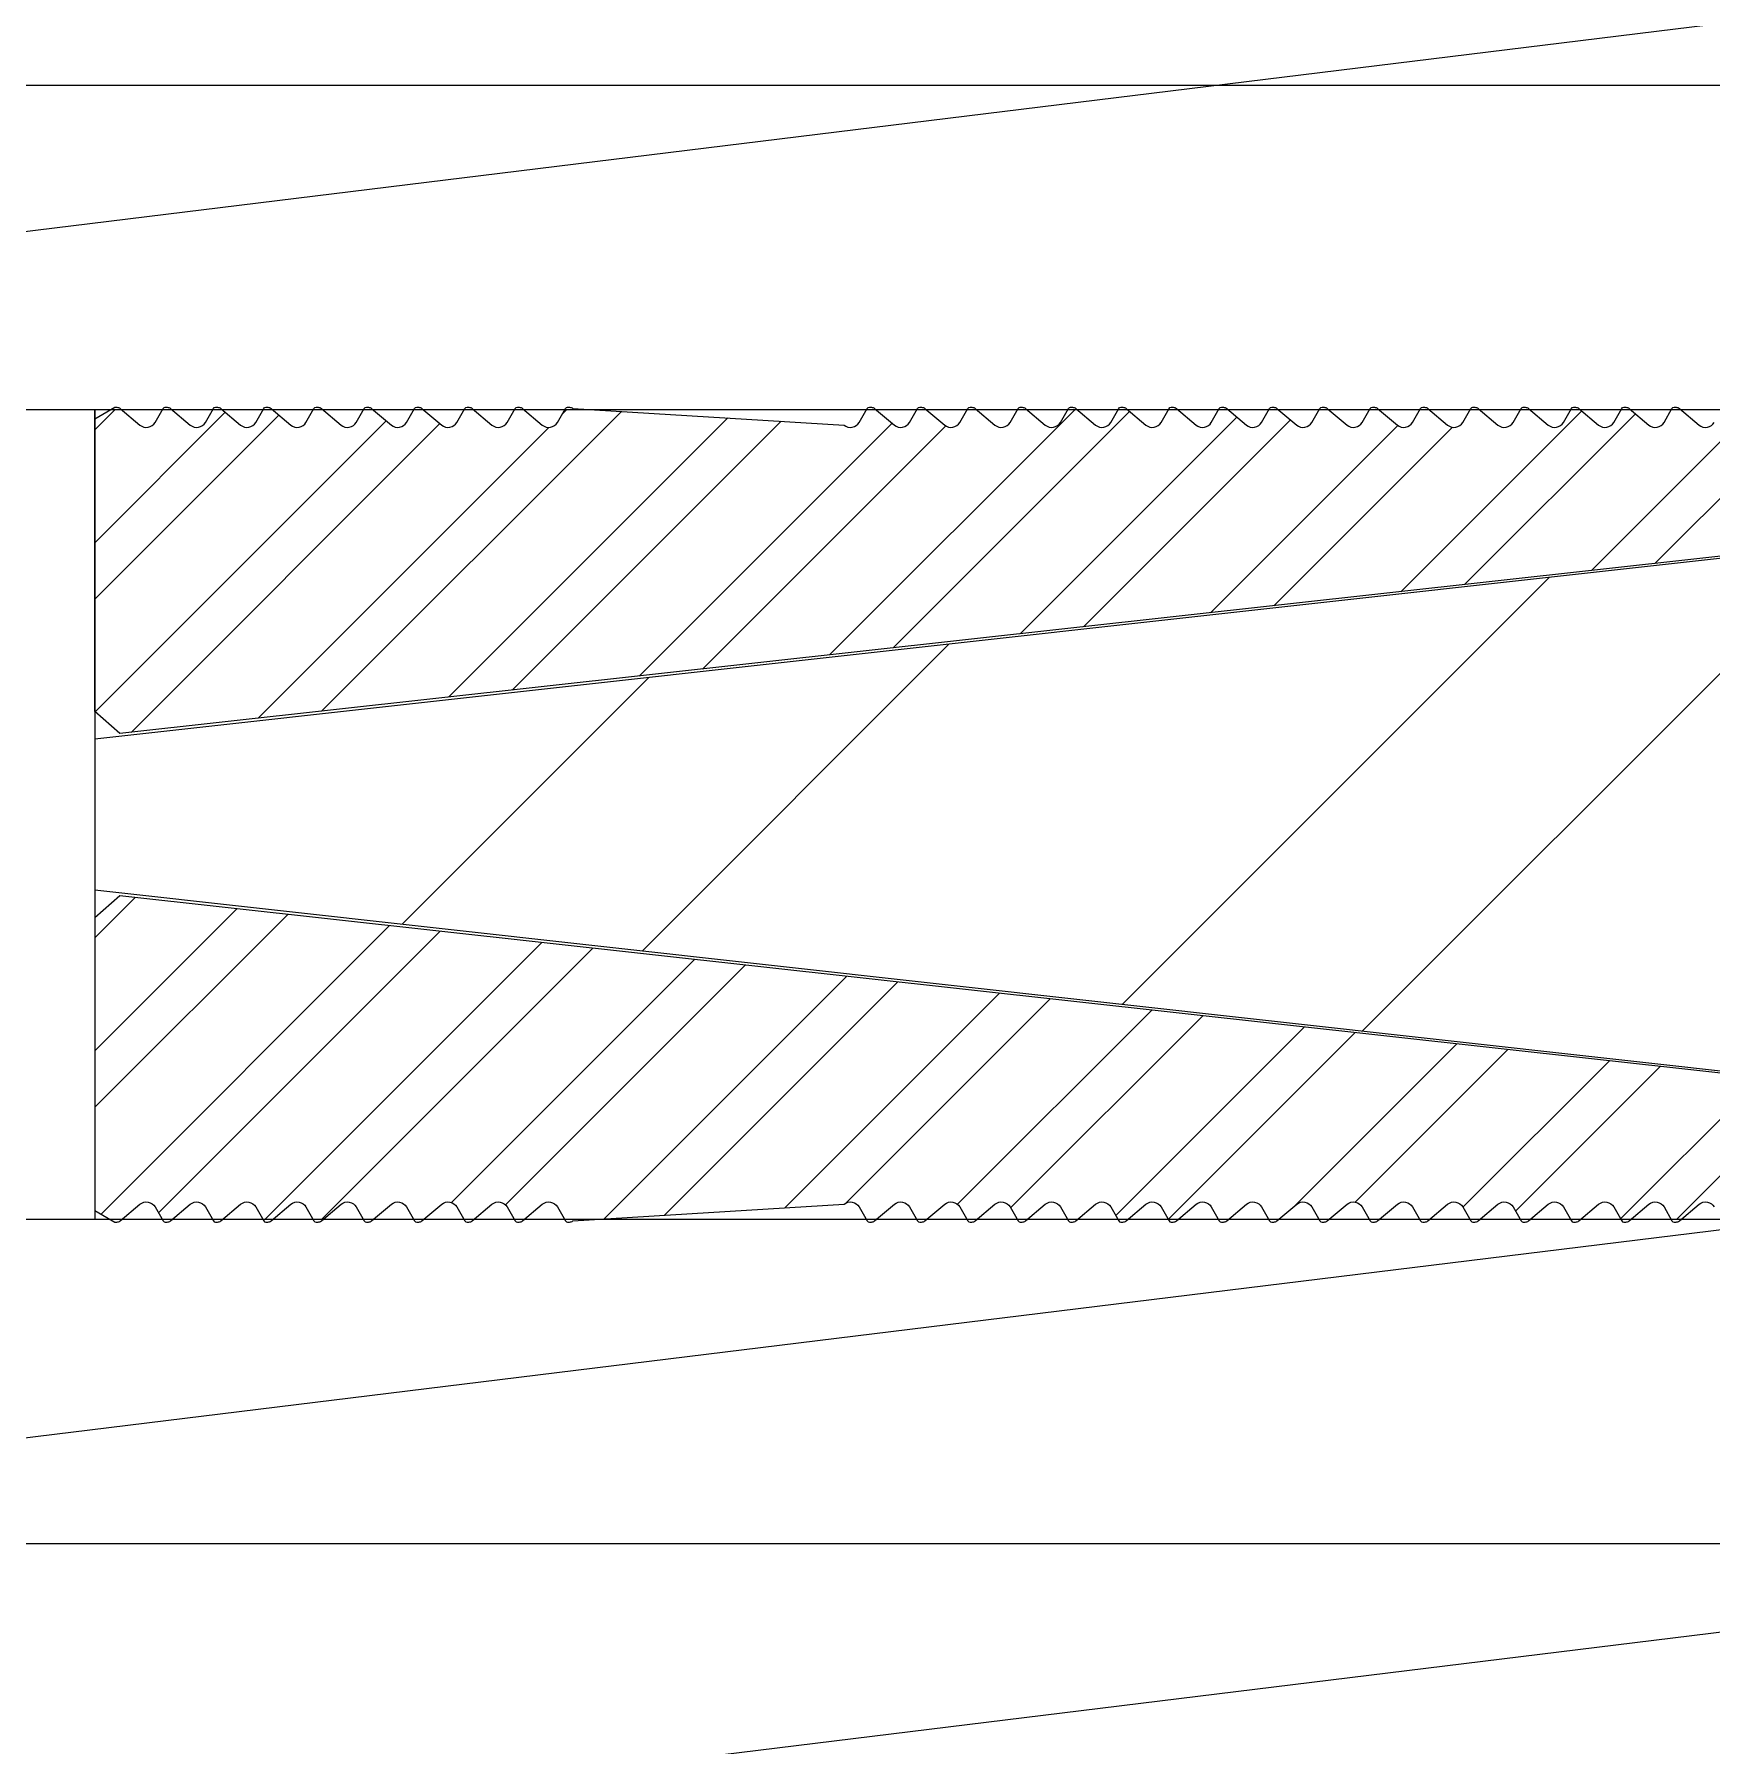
# Model space of a CAD drawing. Header units: millimetres. Extents: x 925681 to 1410834, y 71669 to 296428.
# Drawn here: x 1055210.82 to 1055244.18, y 291860.7 to 291894.73 of the extents above; entities that cross this region are included whole.
import ezdxf

# ---------------------------------------------------------------- set-up
doc = ezdxf.new("R2010")
doc.units = ezdxf.units.MM
doc.header["$LTSCALE"] = 100
doc.linetypes.add('CENTER', pattern=[2, 1.25, -0.25, 0.25, -0.25])
for name, color, linetype, lineweight in [('Ap0311_H', 8, 'Continuous', 15), ('Ap0605-StrandSection', 41, 'Continuous', 25), ('STELL', 7, 'Continuous', 18)]:
    doc.layers.add(name, color=color, linetype=linetype, lineweight=lineweight)
doc.layers.add('WEDGES', color=8, linetype='Continuous')
pattern_1 = [(45, (1435, 30590.500000111), (-1.683798022700467, 1.683798022700467), []), (45, (1436.122532499954, 30590.500000111), (-1.683798022700467, 1.683798022700467), [])]
pattern_2 = [(7.000000000000054, (1430, 30590.500000111), (-0.9673379132783588, 7.878335078652992), [])]

# ---------------------------------------------------------------- blocks, each defined once
blk = doc.blocks.new('*U389')
at = {"layer": 'Ap0311_H'}
h = blk.add_hatch(dxfattribs=at)
h.set_pattern_fill('ANSI32', color=256, scale=30, style=0)
h.set_pattern_definition([(45, (85, 626.0500000002503), (-7.954951288348659, 7.954951288348661), []), (45, (90.30330085, 626.0500000002503), (-7.954951288348659, 7.954951288348661), [])])
h.paths.add_polyline_path([(150, 640.3360771956795), (144.9999999999994, 640.9500000001573), (138.4588612462397, 640.9500000001572), (85, 635.0000000002037), (85, 632.0000000002037), (138.4588612462395, 626.0500000002503), (144.9999999999997, 626.0500000002503), (150, 626.6639228047279)])
at = {"layer": 'Ap0605-StrandSection'}
h = blk.add_hatch(dxfattribs=at)
h.set_pattern_fill('ANSI31', color=41, scale=2.5, angle=322.0000000000001, style=0)
h.set_pattern_definition(pattern_2)
edge = h.paths.add_edge_path()
edge.add_line((35, 654.4500000001572), (140.7750290832482, 654.4500000001572))
edge.add_arc((140.7591524955548, 564.3922097115634), 90.05779168806201, 77.66713516022492, 89.98989913637052, ccw=False)
edge.add_line((159.994666846469, 652.3717575132323), (316.8311182209291, 629.9483837897133))
edge.add_arc((344.2249709171404, 821.5500000003814), 193.5500000002115, 261.8633939060534, 265.7852424623682)
edge.add_line((330, 628.5234404224611), (330, 615.5906527921034))
edge.add_arc((344.2249709156525, 821.550000001557), 206.4500000011999, 261.8633939064892, 266.0490332579993, ccw=False)
edge.add_line((315.005333153531, 617.1782424871053), (158.1688817790709, 639.6016162107408))
edge.add_arc((140.7588084844965, 562.7907252469146), 78.75927642366484, 77.2290379103729, 89.9881998426291)
edge.add_line((140.7750290832482, 641.5500000002503), (35, 641.5500000002503))
edge.add_line((35, 641.5500000002503), (35, 654.4500000001572))
h = blk.add_hatch(dxfattribs=at)
h.set_pattern_fill('ANSI31', color=41, scale=2.5, angle=322.0000000000001, style=0)
h.set_pattern_definition(pattern_2)
edge = h.paths.add_edge_path()
edge.add_line((330, 611.1387523339072), (151.0134716080502, 625.1236443363305))
edge.add_arc((139.4097762668482, 419.0000000052066), 206.4499999949505, 86.77794468987273, 90.00000000005105)
edge.add_line((139.4097762666643, 625.4500000001572), (35, 625.4500000001572))
edge.add_line((35, 625.4500000001572), (35, 612.5500000002503))
edge.add_line((35, 612.5500000002503), (139.4097762666643, 612.5500000002503))
edge.add_arc((139.4097762664798, 419.0000000041043), 193.549999996146, 86.81878624320609, 89.99999999994537, ccw=False)
edge.add_line((150.1506654075347, 612.2517420375661), (329.7484020059928, 598.2190940344881))
edge.add_line((329.7484020059928, 598.2190940344881), (330, 598.2190940344881))
at = {"layer": 'WEDGES'}
h = blk.add_hatch(dxfattribs=at)
h.set_pattern_fill('ANSI32', color=8, scale=0.25, style=0)
h.set_pattern_definition(pattern_1)
h.paths.add_polyline_path([(94.93814030539943, 641.5500000002503), (94.34226497326745, 641.5500000002503), (94.19792740559205, 641.3000000002503, -0.4663076581538743), (93.89616480330005, 641.2467911116255), (93.53481452073902, 641.5500000002503), (93.34226497326745, 641.5500000002503), (93.19792740559205, 641.3000000002503, -0.4663076581538743), (92.89616480330005, 641.2467911116255), (92.53481452073902, 641.5500000002503), (92.34226497326745, 641.5500000002503), (92.19792740559205, 641.3000000002503, -0.4663076581538743), (91.89616480330005, 641.2467911116255), (91.53481452073902, 641.5500000002503), (91.34226497326745, 641.5500000002503), (91.19792740559205, 641.3000000002503, -0.4663076581538743), (90.89616480330005, 641.2467911116255), (90.53481452073902, 641.5500000002503), (90.34226497326745, 641.5500000002503), (90.19792740559205, 641.3000000002503, -0.4663076581538743), (89.89616480330005, 641.2467911116255), (89.53481452073902, 641.5500000002503), (89.34226497326745, 641.5500000002503), (89.19792740559205, 641.3000000002503, -0.4663076581538743), (88.89616480330005, 641.2467911116255), (88.53481452073902, 641.5500000002503), (88.34226497326745, 641.5500000002503), (88.19792740559205, 641.3000000002503, -0.4663076581538743), (87.89616480330005, 641.2467911116255), (87.53481452073902, 641.5500000002503), (87.34226497326745, 641.5500000002503), (87.19792740559205, 641.3000000002503, -0.4663076581538743), (86.89616480330005, 641.2467911116255), (86.53481452073902, 641.5500000002503), (86.34226497326745, 641.5500000002503), (86.19792740559205, 641.3000000002503, -0.4663076581538743), (85.89616480330005, 641.2467911116255), (85.53481452073902, 641.5500000002503), (85.31339745956939, 641.5500000002503), (85, 641.369059892575), (85, 635.5500000002503), (85.49609372485429, 635.1123780118942), (127.5, 639.7651885288942), (129.9258819045499, 640.4152016261069, 0.3394542588633942), (130, 640.5117942087527), (130, 640.7203806508041, 0.3788661086949006), (129.5609346716665, 641.2166537266166), (126.8460471386788, 641.5500000002503), (126.3422649732674, 641.5500000002503), (126.1979274055921, 641.3000000002503, -0.4663076581538743), (125.8961648033001, 641.2467911116255), (125.534814520739, 641.5500000002503), (125.3422649732674, 641.5500000002503), (125.1979274055921, 641.3000000002503, -0.4663076581538743), (124.8961648033001, 641.2467911116255), (124.534814520739, 641.5500000002503), (124.3422649732674, 641.5500000002503), (124.1979274055921, 641.3000000002503, -0.4663076581538743), (123.8961648033001, 641.2467911116255), (123.534814520739, 641.5500000002503), (123.3422649732674, 641.5500000002503), (123.1979274055921, 641.3000000002503, -0.4663076581538743), (122.8961648033001, 641.2467911116255), (122.534814520739, 641.5500000002503), (122.3422649732674, 641.5500000002503), (122.1979274055921, 641.3000000002503, -0.4663076581538743), (121.8961648033001, 641.2467911116255), (121.534814520739, 641.5500000002503), (121.3422649732674, 641.5500000002503), (121.1979274055921, 641.3000000002503, -0.4663076581538743), (120.8961648033001, 641.2467911116255), (120.534814520739, 641.5500000002503), (120.3422649732674, 641.5500000002503), (120.1979274055921, 641.3000000002503, -0.4663076581538743), (119.8961648033001, 641.2467911116255), (119.534814520739, 641.5500000002503), (119.3422649732674, 641.5500000002503), (119.1979274055921, 641.3000000002503, -0.4663076581538743), (118.8961648033001, 641.2467911116255), (118.534814520739, 641.5500000002503), (118.3422649732674, 641.5500000002503), (118.1979274055921, 641.3000000002503, -0.4663076581538743), (117.8961648033001, 641.2467911116255), (117.534814520739, 641.5500000002503), (117.3422649732674, 641.5500000002503), (117.1979274055921, 641.3000000002503, -0.4663076581538743), (116.8961648033001, 641.2467911116255), (116.534814520739, 641.5500000002503), (116.3422649732674, 641.5500000002503), (116.1979274055921, 641.3000000002503, -0.4663076581538743), (115.8961648033001, 641.2467911116255), (115.534814520739, 641.5500000002503), (115.3422649732674, 641.5500000002503), (115.1979274055921, 641.3000000002503, -0.4663076581538743), (114.8961648033001, 641.2467911116255), (114.534814520739, 641.5500000002503), (114.3422649732674, 641.5500000002503), (114.1979274055921, 641.3000000002503, -0.4663076581538743), (113.8961648033001, 641.2467911116255), (113.534814520739, 641.5500000002503), (113.3422649732674, 641.5500000002503), (113.1979274055921, 641.3000000002503, -0.4663076581538743), (112.8961648033001, 641.2467911116255), (112.534814520739, 641.5500000002503), (112.3422649732674, 641.5500000002503), (112.1979274055921, 641.3000000002503, -0.4663076581538743), (111.8961648033001, 641.2467911116255), (111.534814520739, 641.5500000002503), (111.3422649732674, 641.5500000002503), (111.1979274055921, 641.3000000002503, -0.4663076581538743), (110.8961648033001, 641.2467911116255), (110.534814520739, 641.5500000002503), (110.3422649732674, 641.5500000002503), (110.1979274055921, 641.3000000002503, -0.4663076581538743), (109.8961648033001, 641.2467911116255), (109.534814520739, 641.5500000002503), (109.3422649732674, 641.5500000002503), (109.1979274055921, 641.3000000002503, -0.4663076581538743), (108.8961648033001, 641.2467911116255), (108.534814520739, 641.5500000002503), (108.3422649732674, 641.5500000002503), (108.1979274055921, 641.3000000002503, -0.4663076581538743), (107.8961648033001, 641.2467911116255), (107.534814520739, 641.5500000002503), (107.3422649732674, 641.5500000002503), (107.1979274055921, 641.3000000002503, -0.4663076581538743), (106.8961648033001, 641.2467911116255), (106.534814520739, 641.5500000002503), (106.3422649732674, 641.5500000002503), (106.1979274055921, 641.3000000002503, -0.4663076581538743), (105.8961648033001, 641.2467911116255), (105.534814520739, 641.5500000002503), (105.3422649732674, 641.5500000002503), (105.1979274055921, 641.3000000002503, -0.4663076581538743), (104.8961648033001, 641.2467911116255), (104.534814520739, 641.5500000002503), (104.3422649732674, 641.5500000002503), (104.1979274055921, 641.3000000002503, -0.4663076581538743), (103.8961648033001, 641.2467911116255), (103.534814520739, 641.5500000002503), (103.3422649732674, 641.5500000002503), (103.1979274055921, 641.3000000002503, -0.4663076581538743), (102.8961648033001, 641.2467911116255), (102.534814520739, 641.5500000002503), (102.3422649732674, 641.5500000002503), (102.1979274055921, 641.3000000002503, -0.4663076581538743), (101.8961648033001, 641.2467911116255), (101.534814520739, 641.5500000002503), (101.3422649732674, 641.5500000002503), (101.1979274055921, 641.3000000002503, -0.4663076581538743), (100.8961648033001, 641.2467911116255), (100.534814520739, 641.5500000002503), (100.3422649732674, 641.5500000002503), (100.1979274055921, 641.3000000002503, -0.4663076581538743), (99.89616480330005, 641.2467911116255)])
h = blk.add_hatch(dxfattribs=at)
h.set_pattern_fill('ANSI32', color=8, scale=0.25, style=0)
h.set_pattern_definition(pattern_1)
h.paths.add_polyline_path([(94.19792740547564, 625.70000000039), (94.34226497326745, 625.4500000001572), (94.93814030539943, 625.4500000001572), (99.89616480330005, 625.753208888782, -0.4663076576993896), (100.1979274054756, 625.70000000039), (100.3422649732674, 625.4500000001572), (100.534814520739, 625.4500000001572), (100.8961648033001, 625.753208888782, -0.4663076576993896), (101.1979274054756, 625.70000000039), (101.3422649732674, 625.4500000001572), (101.534814520739, 625.4500000001572), (101.8961648033001, 625.753208888782, -0.4663076576993896), (102.1979274054756, 625.70000000039), (102.3422649732674, 625.4500000001572), (102.534814520739, 625.4500000001572), (102.8961648033001, 625.753208888782, -0.4663076576993896), (103.1979274054756, 625.70000000039), (103.3422649732674, 625.4500000001572), (103.534814520739, 625.4500000001572), (103.8961648033001, 625.753208888782, -0.4663076576993896), (104.1979274054756, 625.70000000039), (104.3422649732674, 625.4500000001572), (104.534814520739, 625.4500000001572), (104.8961648033001, 625.753208888782, -0.4663076576993896), (105.1979274054756, 625.70000000039), (105.3422649732674, 625.4500000001572), (105.534814520739, 625.4500000001572), (105.8961648033001, 625.753208888782, -0.4663076576993896), (106.1979274054756, 625.70000000039), (106.3422649732674, 625.4500000001572), (106.534814520739, 625.4500000001572), (106.8961648033001, 625.753208888782, -0.4663076576993896), (107.1979274054756, 625.70000000039), (107.3422649732674, 625.4500000001572), (107.534814520739, 625.4500000001572), (107.8961648033001, 625.753208888782, -0.4663076576993896), (108.1979274054756, 625.70000000039), (108.3422649732674, 625.4500000001572), (108.534814520739, 625.4500000001572), (108.8961648033001, 625.753208888782, -0.4663076576993896), (109.1979274054756, 625.70000000039), (109.3422649732674, 625.4500000001572), (109.534814520739, 625.4500000001572), (109.8961648033001, 625.753208888782, -0.4663076576993896), (110.1979274054756, 625.70000000039), (110.3422649732674, 625.4500000001572), (110.534814520739, 625.4500000001572), (110.8961648033001, 625.753208888782, -0.4663076576993896), (111.1979274054756, 625.70000000039), (111.3422649732674, 625.4500000001572), (111.534814520739, 625.4500000001572), (111.8961648033001, 625.753208888782, -0.4663076576993896), (112.1979274054756, 625.70000000039), (112.3422649732674, 625.4500000001572), (112.534814520739, 625.4500000001572), (112.8961648033001, 625.753208888782, -0.4663076576993896), (113.1979274054756, 625.70000000039), (113.3422649732674, 625.4500000001572), (113.534814520739, 625.4500000001572), (113.8961648033001, 625.753208888782, -0.4663076576993896), (114.1979274054756, 625.70000000039), (114.3422649732674, 625.4500000001572), (114.534814520739, 625.4500000001572), (114.8961648033001, 625.753208888782, -0.4663076576993896), (115.1979274054756, 625.70000000039), (115.3422649732674, 625.4500000001572), (115.534814520739, 625.4500000001572), (115.8961648033001, 625.753208888782, -0.4663076576993896), (116.1979274054756, 625.70000000039), (116.3422649732674, 625.4500000001572), (116.534814520739, 625.4500000001572), (116.8961648033001, 625.753208888782, -0.4663076576993896), (117.1979274054756, 625.70000000039), (117.3422649732674, 625.4500000001572), (117.534814520739, 625.4500000001572), (117.8961648033001, 625.753208888782, -0.4663076576993896), (118.1979274054756, 625.70000000039), (118.3422649732674, 625.4500000001572), (118.534814520739, 625.4500000001572), (118.8961648033001, 625.753208888782, -0.4663076576993896), (119.1979274054756, 625.70000000039), (119.3422649732674, 625.4500000001572), (119.534814520739, 625.4500000001572), (119.8961648033001, 625.753208888782, -0.4663076576993896), (120.1979274054756, 625.70000000039), (120.3422649732674, 625.4500000001572), (120.534814520739, 625.4500000001572), (120.8961648033001, 625.753208888782, -0.4663076576993896), (121.1979274054756, 625.70000000039), (121.3422649732674, 625.4500000001572), (121.534814520739, 625.4500000001572), (121.8961648033001, 625.753208888782, -0.4663076576993896), (122.1979274054756, 625.70000000039), (122.3422649732674, 625.4500000001572), (122.534814520739, 625.4500000001572), (122.8961648033001, 625.753208888782, -0.4663076576993896), (123.1979274054756, 625.70000000039), (123.3422649732674, 625.4500000001572), (123.534814520739, 625.4500000001572), (123.8961648033001, 625.753208888782, -0.4663076576993896), (124.1979274054756, 625.70000000039), (124.3422649732674, 625.4500000001572), (124.534814520739, 625.4500000001572), (124.8961648033001, 625.753208888782, -0.4663076576993896), (125.1979274054756, 625.70000000039), (125.3422649732674, 625.4500000001572), (125.534814520739, 625.4500000001572), (125.8961648033001, 625.753208888782, -0.4663076576993896), (126.1979274054756, 625.70000000039), (126.3422649732674, 625.4500000001572), (126.8460471386788, 625.4500000001572), (129.5609346716665, 625.7833462737908, 0.3788661087094612), (130, 626.2796193496033), (130, 626.4882057916548, 0.3394542589677611), (129.9258819045499, 626.5847983743006), (127.5, 627.2348114715132), (85.49609372485429, 631.8876219885133), (85, 631.4500000001572), (85, 625.6309401078324), (85.31339745956939, 625.4500000001572), (85.53481452073902, 625.4500000001572), (85.89616480330005, 625.753208888782, -0.4663076576993896), (86.19792740547564, 625.70000000039), (86.34226497326745, 625.4500000001572), (86.53481452073902, 625.4500000001572), (86.89616480330005, 625.753208888782, -0.4663076576993896), (87.19792740547564, 625.70000000039), (87.34226497326745, 625.4500000001572), (87.53481452073902, 625.4500000001572), (87.89616480330005, 625.753208888782, -0.4663076576993896), (88.19792740547564, 625.70000000039), (88.34226497326745, 625.4500000001572), (88.53481452073902, 625.4500000001572), (88.89616480330005, 625.753208888782, -0.4663076576993896), (89.19792740547564, 625.70000000039), (89.34226497326745, 625.4500000001572), (89.53481452073902, 625.4500000001572), (89.89616480330005, 625.753208888782, -0.4663076576993896), (90.19792740547564, 625.70000000039), (90.34226497326745, 625.4500000001572), (90.53481452073902, 625.4500000001572), (90.89616480330005, 625.753208888782, -0.4663076576993896), (91.19792740547564, 625.70000000039), (91.34226497326745, 625.4500000001572), (91.53481452073902, 625.4500000001572), (91.89616480330005, 625.753208888782, -0.4663076576993896), (92.19792740547564, 625.70000000039), (92.34226497326745, 625.4500000001572), (92.53481452073902, 625.4500000001572), (92.89616480330005, 625.753208888782, -0.4663076576993896), (93.19792740547564, 625.70000000039), (93.34226497326745, 625.4500000001572), (93.53481452073902, 625.4500000001572), (93.89616480330005, 625.753208888782, -0.466307657693653)])
at = {"color": 8, "linetype": 'CENTER'}
for points in [[(740.3779643534217, 621.5500000002503), (344.2249709167518, 621.5500000002503, -0.03551756538099621), (315.9182256874628, 623.5633131384093), (159.0817743130028, 645.9866868619283, 0.05472768825938061), (140.7750290832482, 648.0000000002037), (30.62800784735009, 648.0000000002037)], [(741.4587155207992, 604.6690940344415), (330, 604.6690940344415), (150.5814956598915, 618.6877379457874, 0.01397283074544523), (139.4097762666643, 619.0000000002037), (30.62800784735009, 619.0000000002037)]]:
    blk.add_lwpolyline(points, format="xyb", dxfattribs=at)
for points in [[(85, 641.5500000002503), (85, 625.4500000001572)], [(150, 640.3360771956795), (145, 640.9500000001572), (138.4588612462394, 640.9500000001572), (85, 635.0000000002037)], [(150, 626.6639228047279), (145, 626.0500000002503), (138.4588612462394, 626.0500000002503), (85, 632.0000000002037)]]:
    blk.add_lwpolyline(points)
at = {"layer": 'Ap0605-StrandSection', "color": 41}
blk.add_lwpolyline([(35, 654.4500000001572), (140.7750290832482, 654.4500000001572, -0.05382007604357138), (159.994666846469, 652.3717575132323), (316.8311182209291, 629.9483837897133, 0.01711396304778306), (330, 628.5234404224611), (330, 615.5906527921034, -0.01826532782934245), (315.005333153531, 617.1782424871053), (158.1688817790709, 639.6016162107408, 0.0557299349206769), (140.7750290832482, 641.5500000002503), (35, 641.5500000002503)], format="xyb", close=True, dxfattribs=at)
blk.add_lwpolyline([(330, 611.1387523339072), (151.0134716080502, 625.1236443363305, 0.01405979478770084), (139.4097762666643, 625.4500000001572), (35, 625.4500000001572), (35, 612.5500000002503), (139.4097762666643, 612.5500000002503, -0.01388155511045604), (150.1506654075347, 612.2517420375661), (329.7484020059928, 598.2190940344881), (330, 598.2190940344881)], format="xyb", dxfattribs=at)
at = {"layer": 'WEDGES'}
for points in [[(127.5, 639.7651885288942), (85.49609372485429, 635.1123780118942), (85, 635.5500000002503), (85, 641.369059892575), (85.39999999990687, 641.6000000001804), (85.43882981780916, 641.6000000001804, -0.1763269807081701), (85.5031085787341, 641.5766044445045), (85.89616480330005, 641.2467911116255, 0.4663076581538742), (86.19792740559205, 641.3000000002503), (86.35669873002917, 641.5750000001572, -0.2679491924291074), (86.39999999990687, 641.6000000001804), (86.43882981780916, 641.6000000001804, -0.1763269807081701), (86.5031085787341, 641.5766044445045), (86.89616480330005, 641.2467911116255, 0.4663076581538742), (87.19792740559205, 641.3000000002503), (87.35669873002917, 641.5750000001572, -0.2679491924291074), (87.39999999990687, 641.6000000001804), (87.43882981780916, 641.6000000001804, -0.1763269807081701), (87.5031085787341, 641.5766044445045), (87.89616480330005, 641.2467911116255, 0.4663076581538742), (88.19792740559205, 641.3000000002503), (88.35669873002917, 641.5750000001572, -0.2679491924291074), (88.39999999990687, 641.6000000001804), (88.43882981780916, 641.6000000001804, -0.1763269807081701), (88.5031085787341, 641.5766044445045), (88.89616480330005, 641.2467911116255, 0.4663076581538742), (89.19792740559205, 641.3000000002503), (89.35669873002917, 641.5750000001572, -0.2679491924291074), (89.39999999990687, 641.6000000001804), (89.43882981780916, 641.6000000001804, -0.1763269807081701), (89.5031085787341, 641.5766044445045), (89.89616480330005, 641.2467911116255, 0.4663076581538742), (90.19792740559205, 641.3000000002503), (90.35669873002917, 641.5750000001572, -0.2679491924291074), (90.39999999990687, 641.6000000001804), (90.43882981780916, 641.6000000001804, -0.1763269807081701), (90.5031085787341, 641.5766044445045), (90.89616480330005, 641.2467911116255, 0.4663076581538742), (91.19792740559205, 641.3000000002503), (91.35669873002917, 641.5750000001572, -0.2679491924291074), (91.39999999990687, 641.6000000001804), (91.43882981780916, 641.6000000001804, -0.1763269807081701), (91.5031085787341, 641.5766044445045), (91.89616480330005, 641.2467911116255, 0.4663076581538742), (92.19792740559205, 641.3000000002503), (92.35669873002917, 641.5750000001572, -0.2679491924291074), (92.39999999990687, 641.6000000001804), (92.43882981780916, 641.6000000001804, -0.1763269807081701), (92.5031085787341, 641.5766044445045), (92.89616480330005, 641.2467911116255, 0.4663076581538742), (93.19792740559205, 641.3000000002503), (93.35669873002917, 641.5750000001572, -0.2679491924291074), (93.39999999990687, 641.6000000001804), (93.43882981780916, 641.6000000001804, -0.1763269807081701), (93.5031085787341, 641.5766044445045), (93.89616480330005, 641.2467911116255, 0.4663076581538742), (94.19792740559205, 641.3000000002503), (94.35669873002917, 641.5750000001572, -0.2679491924291074), (94.39999999990687, 641.6000000001804), (94.43882981780916, 641.6000000001804, -0.1763269807081701), (94.5031085787341, 641.5766044445045), (99.89616480330005, 641.2467911116255, 0.4663076581538742), (100.1979274055921, 641.3000000002503), (100.3566987300292, 641.5750000001572, -0.2679491924291074), (100.3999999999069, 641.6000000001804), (100.4388298178092, 641.6000000001804, -0.1763269807081701), (100.5031085787341, 641.5766044445045), (100.8961648033001, 641.2467911116255, 0.4663076581538742), (101.1979274055921, 641.3000000002503), (101.3566987300292, 641.5750000001572, -0.2679491924291074), (101.3999999999069, 641.6000000001804), (101.4388298178092, 641.6000000001804, -0.1763269807081701), (101.5031085787341, 641.5766044445045), (101.8961648033001, 641.2467911116255, 0.4663076581538742), (102.1979274055921, 641.3000000002503), (102.3566987300292, 641.5750000001572, -0.2679491924291074), (102.3999999999069, 641.6000000001804), (102.4388298178092, 641.6000000001804, -0.1763269807081701), (102.5031085787341, 641.5766044445045), (102.8961648033001, 641.2467911116255, 0.4663076581538742), (103.1979274055921, 641.3000000002503), (103.3566987300292, 641.5750000001572, -0.2679491924291074), (103.3999999999069, 641.6000000001804), (103.4388298178092, 641.6000000001804, -0.1763269807081701), (103.5031085787341, 641.5766044445045), (103.8961648033001, 641.2467911116255, 0.4663076581538742), (104.1979274055921, 641.3000000002503), (104.3566987300292, 641.5750000001572, -0.2679491924291074), (104.3999999999069, 641.6000000001804), (104.4388298178092, 641.6000000001804, -0.1763269807081701), (104.5031085787341, 641.5766044445045), (104.8961648033001, 641.2467911116255, 0.4663076581538742), (105.1979274055921, 641.3000000002503), (105.3566987300292, 641.5750000001572, -0.2679491924291074), (105.3999999999069, 641.6000000001804), (105.4388298178092, 641.6000000001804, -0.1763269807081701), (105.5031085787341, 641.5766044445045), (105.8961648033001, 641.2467911116255, 0.4663076581538742), (106.1979274055921, 641.3000000002503), (106.3566987300292, 641.5750000001572, -0.2679491924291074), (106.3999999999069, 641.6000000001804), (106.4388298178092, 641.6000000001804, -0.1763269807081701), (106.5031085787341, 641.5766044445045), (106.8961648033001, 641.2467911116255, 0.4663076581538742), (107.1979274055921, 641.3000000002503), (107.3566987300292, 641.5750000001572, -0.2679491924291074), (107.3999999999069, 641.6000000001804), (107.4388298178092, 641.6000000001804, -0.1763269807081701), (107.5031085787341, 641.5766044445045), (107.8961648033001, 641.2467911116255, 0.4663076581538742), (108.1979274055921, 641.3000000002503), (108.3566987300292, 641.5750000001572, -0.2679491924291074), (108.3999999999069, 641.6000000001804), (108.4388298178092, 641.6000000001804, -0.1763269807081701), (108.5031085787341, 641.5766044445045), (108.8961648033001, 641.2467911116255, 0.4663076581538742), (109.1979274055921, 641.3000000002503), (109.3566987300292, 641.5750000001572, -0.2679491924291074), (109.3999999999069, 641.6000000001804), (109.4388298178092, 641.6000000001804, -0.1763269807081701), (109.5031085787341, 641.5766044445045), (109.8961648033001, 641.2467911116255, 0.4663076581538742), (110.1979274055921, 641.3000000002503), (110.3566987300292, 641.5750000001572, -0.2679491924291074), (110.3999999999069, 641.6000000001804), (110.4388298178092, 641.6000000001804, -0.1763269807081701), (110.5031085787341, 641.5766044445045), (110.8961648033001, 641.2467911116255, 0.4663076581538742), (111.1979274055921, 641.3000000002503), (111.3566987300292, 641.5750000001572, -0.2679491924291074), (111.3999999999069, 641.6000000001804), (111.4388298178092, 641.6000000001804, -0.1763269807081701), (111.5031085787341, 641.5766044445045), (111.8961648033001, 641.2467911116255, 0.4663076581538742), (112.1979274055921, 641.3000000002503), (112.3566987300292, 641.5750000001572, -0.2679491924291074), (112.3999999999069, 641.6000000001804), (112.4388298178092, 641.6000000001804, -0.1763269807081701), (112.5031085787341, 641.5766044445045), (112.8961648033001, 641.2467911116255, 0.4663076581538742), (113.1979274055921, 641.3000000002503), (113.3566987300292, 641.5750000001572, -0.2679491924291074), (113.3999999999069, 641.6000000001804), (113.4388298178092, 641.6000000001804, -0.1763269807081701), (113.5031085787341, 641.5766044445045), (113.8961648033001, 641.2467911116255, 0.4663076581538742), (114.1979274055921, 641.3000000002503), (114.3566987300292, 641.5750000001572, -0.2679491924291074), (114.3999999999069, 641.6000000001804), (114.4388298178092, 641.6000000001804, -0.1763269807081701), (114.5031085787341, 641.5766044445045), (114.8961648033001, 641.2467911116255, 0.4663076581538742), (115.1979274055921, 641.3000000002503), (115.3566987300292, 641.5750000001572, -0.2679491924291074), (115.3999999999069, 641.6000000001804), (115.4388298178092, 641.6000000001804, -0.1763269807081701), (115.5031085787341, 641.5766044445045), (115.8961648033001, 641.2467911116255, 0.4663076581538742), (116.1979274055921, 641.3000000002503), (116.3566987300292, 641.5750000001572, -0.2679491924291074), (116.3999999999069, 641.6000000001804), (116.4388298178092, 641.6000000001804, -0.1763269807081701), (116.5031085787341, 641.5766044445045), (116.8961648033001, 641.2467911116255, 0.4663076581538742), (117.1979274055921, 641.3000000002503)], [(127.5, 627.2348114715132), (85.49609372485429, 631.8876219885133), (85, 631.4500000001572), (85, 625.6309401078324), (85.39999999990687, 625.400000000227), (85.43882981780916, 625.400000000227, 0.1763269807081701), (85.5031085787341, 625.423395555903), (85.89616480330005, 625.753208888782, -0.4663076581538742), (86.19792740559205, 625.7000000001572), (86.35669873002917, 625.4250000002503, 0.2679491924291074), (86.39999999990687, 625.400000000227), (86.43882981780916, 625.400000000227, 0.1763269807081701), (86.5031085787341, 625.423395555903), (86.89616480330005, 625.753208888782, -0.4663076581538742), (87.19792740559205, 625.7000000001572), (87.35669873002917, 625.4250000002503, 0.2679491924291074), (87.39999999990687, 625.400000000227), (87.43882981780916, 625.400000000227, 0.1763269807081701), (87.5031085787341, 625.423395555903), (87.89616480330005, 625.753208888782, -0.4663076581538742), (88.19792740559205, 625.7000000001572), (88.35669873002917, 625.4250000002503, 0.2679491924291074), (88.39999999990687, 625.400000000227), (88.43882981780916, 625.400000000227, 0.1763269807081701), (88.5031085787341, 625.423395555903), (88.89616480330005, 625.753208888782, -0.4663076581538742), (89.19792740559205, 625.7000000001572), (89.35669873002917, 625.4250000002503, 0.2679491924291074), (89.39999999990687, 625.400000000227), (89.43882981780916, 625.400000000227, 0.1763269807081701), (89.5031085787341, 625.423395555903), (89.89616480330005, 625.753208888782, -0.4663076581538742), (90.19792740559205, 625.7000000001572), (90.35669873002917, 625.4250000002503, 0.2679491924291074), (90.39999999990687, 625.400000000227), (90.43882981780916, 625.400000000227, 0.1763269807081701), (90.5031085787341, 625.423395555903), (90.89616480330005, 625.753208888782, -0.4663076581538742), (91.19792740559205, 625.7000000001572), (91.35669873002917, 625.4250000002503, 0.2679491924291074), (91.39999999990687, 625.400000000227), (91.43882981780916, 625.400000000227, 0.1763269807081701), (91.5031085787341, 625.423395555903), (91.89616480330005, 625.753208888782, -0.4663076581538742), (92.19792740559205, 625.7000000001572), (92.35669873002917, 625.4250000002503, 0.2679491924291074), (92.39999999990687, 625.400000000227), (92.43882981780916, 625.400000000227, 0.1763269807081701), (92.5031085787341, 625.423395555903), (92.89616480330005, 625.753208888782, -0.4663076581538742), (93.19792740559205, 625.7000000001572), (93.35669873002917, 625.4250000002503, 0.2679491924291074), (93.39999999990687, 625.400000000227), (93.43882981780916, 625.400000000227, 0.1763269807081701), (93.5031085787341, 625.423395555903), (93.89616480330005, 625.753208888782, -0.4663076581538742), (94.19792740559205, 625.7000000001572), (94.35669873002917, 625.4250000002503, 0.2679491924291074), (94.39999999990687, 625.400000000227), (94.43882981780916, 625.400000000227, 0.1763269807081701), (94.5031085787341, 625.423395555903), (99.89616480330005, 625.753208888782, -0.4663076581538742), (100.1979274055921, 625.7000000001572), (100.3566987300292, 625.4250000002503, 0.2679491924291074), (100.3999999999069, 625.400000000227), (100.4388298178092, 625.400000000227, 0.1763269807081701), (100.5031085787341, 625.423395555903), (100.8961648033001, 625.753208888782, -0.4663076581538742), (101.1979274055921, 625.7000000001572), (101.3566987300292, 625.4250000002503, 0.2679491924291074), (101.3999999999069, 625.400000000227), (101.4388298178092, 625.400000000227, 0.1763269807081701), (101.5031085787341, 625.423395555903), (101.8961648033001, 625.753208888782, -0.4663076581538742), (102.1979274055921, 625.7000000001572), (102.3566987300292, 625.4250000002503, 0.2679491924291074), (102.3999999999069, 625.400000000227), (102.4388298178092, 625.400000000227, 0.1763269807081701), (102.5031085787341, 625.423395555903), (102.8961648033001, 625.753208888782, -0.4663076581538742), (103.1979274055921, 625.7000000001572), (103.3566987300292, 625.4250000002503, 0.2679491924291074), (103.3999999999069, 625.400000000227), (103.4388298178092, 625.400000000227, 0.1763269807081701), (103.5031085787341, 625.423395555903), (103.8961648033001, 625.753208888782, -0.4663076581538742), (104.1979274055921, 625.7000000001572), (104.3566987300292, 625.4250000002503, 0.2679491924291074), (104.3999999999069, 625.400000000227), (104.4388298178092, 625.400000000227, 0.1763269807081701), (104.5031085787341, 625.423395555903), (104.8961648033001, 625.753208888782, -0.4663076581538742), (105.1979274055921, 625.7000000001572), (105.3566987300292, 625.4250000002503, 0.2679491924291074), (105.3999999999069, 625.400000000227), (105.4388298178092, 625.400000000227, 0.1763269807081701), (105.5031085787341, 625.423395555903), (105.8961648033001, 625.753208888782, -0.4663076581538742), (106.1979274055921, 625.7000000001572), (106.3566987300292, 625.4250000002503, 0.2679491924291074), (106.3999999999069, 625.400000000227), (106.4388298178092, 625.400000000227, 0.1763269807081701), (106.5031085787341, 625.423395555903), (106.8961648033001, 625.753208888782, -0.4663076581538742), (107.1979274055921, 625.7000000001572), (107.3566987300292, 625.4250000002503, 0.2679491924291074), (107.3999999999069, 625.400000000227), (107.4388298178092, 625.400000000227, 0.1763269807081701), (107.5031085787341, 625.423395555903), (107.8961648033001, 625.753208888782, -0.4663076581538742), (108.1979274055921, 625.7000000001572), (108.3566987300292, 625.4250000002503, 0.2679491924291074), (108.3999999999069, 625.400000000227), (108.4388298178092, 625.400000000227, 0.1763269807081701), (108.5031085787341, 625.423395555903), (108.8961648033001, 625.753208888782, -0.4663076581538742), (109.1979274055921, 625.7000000001572), (109.3566987300292, 625.4250000002503, 0.2679491924291074), (109.3999999999069, 625.400000000227), (109.4388298178092, 625.400000000227, 0.1763269807081701), (109.5031085787341, 625.423395555903), (109.8961648033001, 625.753208888782, -0.4663076581538742), (110.1979274055921, 625.7000000001572), (110.3566987300292, 625.4250000002503, 0.2679491924291074), (110.3999999999069, 625.400000000227), (110.4388298178092, 625.400000000227, 0.1763269807081701), (110.5031085787341, 625.423395555903), (110.8961648033001, 625.753208888782, -0.4663076581538742), (111.1979274055921, 625.7000000001572), (111.3566987300292, 625.4250000002503, 0.2679491924291074), (111.3999999999069, 625.400000000227), (111.4388298178092, 625.400000000227, 0.1763269807081701), (111.5031085787341, 625.423395555903), (111.8961648033001, 625.753208888782, -0.4663076581538742), (112.1979274055921, 625.7000000001572), (112.3566987300292, 625.4250000002503, 0.2679491924291074), (112.3999999999069, 625.400000000227), (112.4388298178092, 625.400000000227, 0.1763269807081701), (112.5031085787341, 625.423395555903), (112.8961648033001, 625.753208888782, -0.4663076581538742), (113.1979274055921, 625.7000000001572), (113.3566987300292, 625.4250000002503, 0.2679491924291074), (113.3999999999069, 625.400000000227), (113.4388298178092, 625.400000000227, 0.1763269807081701), (113.5031085787341, 625.423395555903), (113.8961648033001, 625.753208888782, -0.4663076581538742), (114.1979274055921, 625.7000000001572), (114.3566987300292, 625.4250000002503, 0.2679491924291074), (114.3999999999069, 625.400000000227), (114.4388298178092, 625.400000000227, 0.1763269807081701), (114.5031085787341, 625.423395555903), (114.8961648033001, 625.753208888782, -0.4663076581538742), (115.1979274055921, 625.7000000001572), (115.3566987300292, 625.4250000002503, 0.2679491924291074), (115.3999999999069, 625.400000000227), (115.4388298178092, 625.400000000227, 0.1763269807081701), (115.5031085787341, 625.423395555903), (115.8961648033001, 625.753208888782, -0.4663076581538742), (116.1979274055921, 625.7000000001572), (116.3566987300292, 625.4250000002503, 0.2679491924291074), (116.3999999999069, 625.400000000227), (116.4388298178092, 625.400000000227, 0.1763269807081701), (116.5031085787341, 625.423395555903), (116.8961648033001, 625.753208888782, -0.4663076581538742), (117.1979274055921, 625.7000000001572)]]:
    blk.add_lwpolyline(points, format="xyb", dxfattribs=at)
for points in [[(85, 641.369059892575), (85, 641.5500000002503)], [(85, 625.6309401078324), (85, 625.4500000001572)]]:
    blk.add_lwpolyline(points, dxfattribs=at)

msp = doc.modelspace()

# ---------------------------------------------------------------- block references
at = {"layer": 'STELL'}
msp.add_blockref('*U389', (1055127.028346244, 291245.7147585241), dxfattribs=at)

doc.saveas('drawing.dxf')
